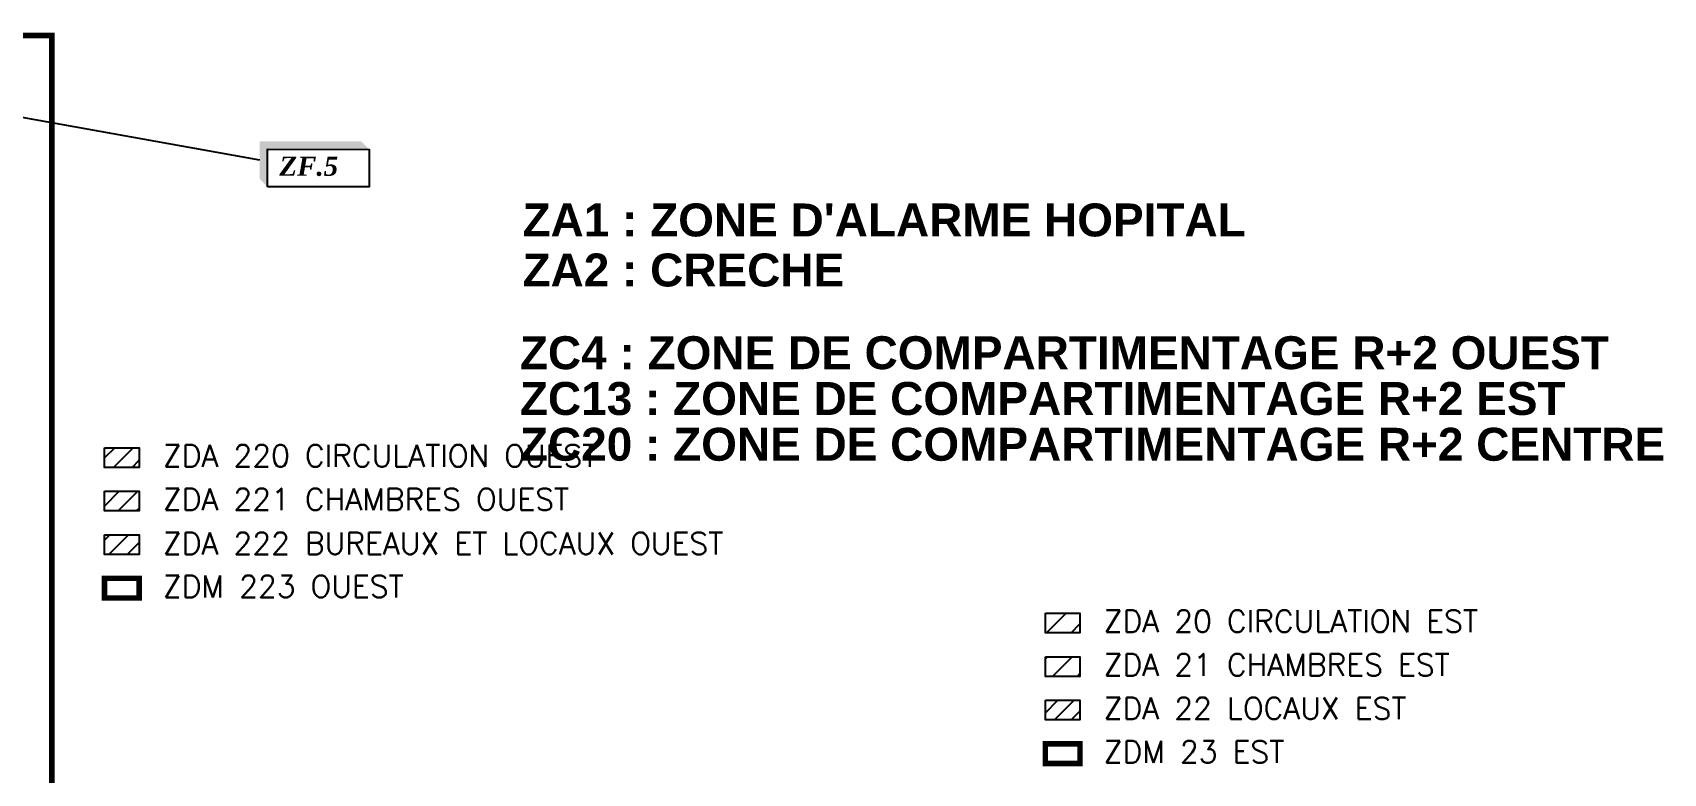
# Model space of a CAD drawing. Header units: millimetres. Extents: x 107 to 210, y 0 to 81.
# Drawn here: x 165.1 to 209.7, y 32.64 to 52.9 of the extents above; entities that cross this region are included whole.
import ezdxf

# ---------------------------------------------------------------- set-up
doc = ezdxf.new("R2010")
doc.units = ezdxf.units.MM
doc.linetypes.add('CONTINU', pattern=[0])
doc.layers.add('ATEIS ZONES MES', color=7, linetype='Continuous')
doc.layers.add('JCC-ZONING ZDA-ZDM', color=5, linetype='Continuous')
doc.styles.add('JOHNSON', font='')
doc.styles.get("Standard").update_dxf_attribs({"font": 'romans.shx'})
doc.styles.get('JOHNSON').set_extended_font_data('Arial', bold=True)

msp = doc.modelspace()

# ---------------------------------------------------------------- hatches: boundary and pattern name
at = {"layer": 'JCC-ZONING ZDA-ZDM'}
h = msp.add_hatch(dxfattribs=at)
h.set_pattern_fill('ANSI31', color=56, scale=0.1125, style=0)
h.set_pattern_definition([(45, (128.8909, -18.12038), (-0.2525697, 0.2525697), [])])
h.paths.add_polyline_path([(167.063, 41.547), (168.009, 41.547), (168.009, 41.01), (167.063, 41.01)])
h = msp.add_hatch(dxfattribs=at)
h.set_pattern_fill('ANSI31', color=4, scale=0.1125, style=0)
h.set_pattern_definition([(45, (128.8909, -20.44573), (-0.2525697, 0.2525697), [])])
h.paths.add_polyline_path([(167.063, 40.357), (168.009, 40.357), (168.009, 39.82), (167.063, 39.82)])
h = msp.add_hatch(dxfattribs=at)
h.set_pattern_fill('ANSI31', color=31, scale=0.1125, style=0)
h.set_pattern_definition([(45, (117.9434, -62.63408), (-0.2525697, 0.2525697), [])])
h.paths.add_polyline_path([(167.063, 39.166), (168.009, 39.166), (168.009, 38.629), (167.063, 38.629)])
h = msp.add_hatch(dxfattribs=at)
h.set_pattern_fill('ANSI31', color=42, scale=0.15, style=0)
h.set_pattern_definition([(45, (148.207, -0.7226), (-0.3367596, 0.3367596), [])])
h.paths.add_polyline_path([(192.796, 37.023), (193.742, 37.023), (193.742, 36.486), (192.796, 36.486)])
h = msp.add_hatch(dxfattribs=at)
h.set_pattern_fill('ANSI31', color=106, scale=0.15, style=0)
h.set_pattern_definition([(45, (109.33456, -7.9503), (-0.3367596, 0.3367596), [])])
h.paths.add_polyline_path([(192.796, 35.833), (193.742, 35.833), (193.742, 35.296), (192.796, 35.296)])
h = msp.add_hatch(dxfattribs=at)
h.set_pattern_fill('ANSI31', color=3, scale=0.1, style=0)
h.set_pattern_definition([(45, (143.08978, 5.6988), (-0.2245064, 0.2245064), [])])
h.paths.add_polyline_path([(192.796, 34.643), (193.742, 34.643), (193.742, 34.106), (192.796, 34.106)])

# ---------------------------------------------------------------- linework, layer by layer
at = {"layer": 'ATEIS ZONES MES', "color": 5}
msp.add_line((171.31, 49.407), (159.679, 51.493), dxfattribs=at)
at = {"layer": 'ATEIS ZONES MES', "color": 5, "linetype": 'CONTINU'}
msp.add_lwpolyline([(171.519, 48.683), (171.52, 49.707), (174.299, 49.705), (174.299, 48.682)], close=True, dxfattribs=at)
for points in [[(171.31, 49.922), (171.309, 48.893), (171.52, 49.712)], [(171.309, 48.893), (171.519, 48.683), (171.52, 49.712)], [(174.089, 49.921), (171.31, 49.922), (171.52, 49.712)], [(171.52, 49.712), (174.299, 49.711), (174.089, 49.921)]]:
    msp.add_solid(points, dxfattribs=at)
at = {"layer": 'JCC-ZONING ZDA-ZDM', "const_width": 0.15}
msp.add_lwpolyline([(150.315, 56.446), (150.315, 52.899), (141.94, 52.899), (141.94, 38.299), (143.214, 38.299), (143.215, 31.299), (144.14, 31.299), (144.14, 31.299), (144.14, 31.299), (144.14, 31.299), (144.14, 31.299), (144.14, 31.299), (148.766, 31.299), (148.766, 30.612), (150.518, 30.612), (150.518, 30.877), (150.518, 31.078), (158.19, 31.072), (158.19, 31.249), (165.62, 31.249), (165.62, 52.819), (161.68, 52.819), (161.679, 52.919)], dxfattribs=at)
at = {"layer": 'JCC-ZONING ZDA-ZDM', "color": 56}
msp.add_lwpolyline([(167.063, 41.547), (168.009, 41.547), (168.009, 41.01), (167.063, 41.01)], close=True, dxfattribs=at)
at = {"layer": 'JCC-ZONING ZDA-ZDM', "color": 4}
msp.add_lwpolyline([(167.063, 40.357), (168.009, 40.357), (168.009, 39.82), (167.063, 39.82)], close=True, dxfattribs=at)
at = {"layer": 'JCC-ZONING ZDA-ZDM', "color": 31}
msp.add_lwpolyline([(167.063, 39.166), (168.009, 39.166), (168.009, 38.629), (167.063, 38.629)], close=True, dxfattribs=at)
at = {"layer": 'JCC-ZONING ZDA-ZDM', "const_width": 0.15}
msp.add_lwpolyline([(167.063, 37.976), (168.009, 37.976), (168.009, 37.439), (167.063, 37.439)], close=True, dxfattribs=at)
at = {"layer": 'JCC-ZONING ZDA-ZDM', "color": 42}
msp.add_lwpolyline([(192.796, 37.023), (193.742, 37.023), (193.742, 36.486), (192.796, 36.486)], close=True, dxfattribs=at)
at = {"layer": 'JCC-ZONING ZDA-ZDM', "color": 106}
msp.add_lwpolyline([(192.796, 35.833), (193.742, 35.833), (193.742, 35.296), (192.796, 35.296)], close=True, dxfattribs=at)
at = {"layer": 'JCC-ZONING ZDA-ZDM', "color": 3}
msp.add_lwpolyline([(192.796, 34.643), (193.742, 34.643), (193.742, 34.106), (192.796, 34.106)], close=True, dxfattribs=at)
at = {"layer": 'JCC-ZONING ZDA-ZDM', "color": 201, "const_width": 0.15}
msp.add_lwpolyline([(192.796, 33.453), (193.742, 33.453), (193.742, 32.915), (192.796, 32.915)], close=True, dxfattribs=at)

# ---------------------------------------------------------------- texts
at = {"layer": 'ATEIS ZONES MES', "insert": (171.845, 49.507), "char_height": 0.525, "width": 10.93839, "attachment_point": 1, "rotation": 359.9802}
msp.add_mtext('{\\fTimes New Roman|b1|i1|c0|p18;ZF.5}', dxfattribs=at)
at = {"layer": 'ATEIS ZONES MES', "color": 0, "char_height": 0.9, "attachment_point": 1, "style": 'JOHNSON'}
for s, insert, width in [("ZA1 : ZONE D'ALARME HOPITAL", (178.494, 48.225), 30.45065), ('ZA2 : CRECHE', (178.494, 46.857), 30.45065), ('ZC4 : ZONE DE COMPARTIMENTAGE R+2 OUEST', (178.423, 44.595), 39.97498), ('ZC13 : ZONE DE COMPARTIMENTAGE R+2 EST', (178.423, 43.344), 39.97498), ('ZC20 : ZONE DE COMPARTIMENTAGE R+2 CENTRE', (178.423, 42.092), 39.97498)]:
    msp.add_mtext(s, dxfattribs=dict(at, insert=insert, width=width))
at = {"layer": 'JCC-ZONING ZDA-ZDM', "color": 56, "insert": (168.661, 41.628), "char_height": 0.6, "width": 18.5478, "attachment_point": 1}
msp.add_mtext('ZDA 220 CIRCULATION OUEST', dxfattribs=at)
at = {"layer": 'JCC-ZONING ZDA-ZDM', "color": 4, "insert": (168.661, 40.437), "char_height": 0.6, "width": 18.5478, "attachment_point": 1}
msp.add_mtext('ZDA 221 CHAMBRES OUEST', dxfattribs=at)
at = {"layer": 'JCC-ZONING ZDA-ZDM', "color": 31, "insert": (168.661, 39.232), "char_height": 0.6, "width": 18.5478, "attachment_point": 1}
msp.add_mtext('ZDA 222 BUREAUX ET LOCAUX OUEST', dxfattribs=at)
at = {"layer": 'JCC-ZONING ZDA-ZDM', "insert": (168.661, 38.057), "char_height": 0.6, "width": 15.76677, "attachment_point": 1}
msp.add_mtext('ZDM 223 OUEST', dxfattribs=at)
at = {"layer": 'JCC-ZONING ZDA-ZDM', "color": 42, "insert": (194.394, 37.104), "char_height": 0.6, "width": 18.5478, "attachment_point": 1}
msp.add_mtext('ZDA 20 CIRCULATION EST', dxfattribs=at)
at = {"layer": 'JCC-ZONING ZDA-ZDM', "color": 106, "insert": (194.394, 35.914), "char_height": 0.6, "width": 18.5478, "attachment_point": 1}
msp.add_mtext('ZDA 21 CHAMBRES EST', dxfattribs=at)
at = {"layer": 'JCC-ZONING ZDA-ZDM', "color": 3, "insert": (194.394, 34.723), "char_height": 0.6, "width": 18.5478, "attachment_point": 1}
msp.add_mtext('ZDA 22 LOCAUX EST', dxfattribs=at)
at = {"layer": 'JCC-ZONING ZDA-ZDM', "color": 201, "insert": (194.394, 33.533), "char_height": 0.6, "width": 6.6462, "attachment_point": 1}
msp.add_mtext('ZDM 23 EST', dxfattribs=at)

doc.saveas('drawing.dxf')
